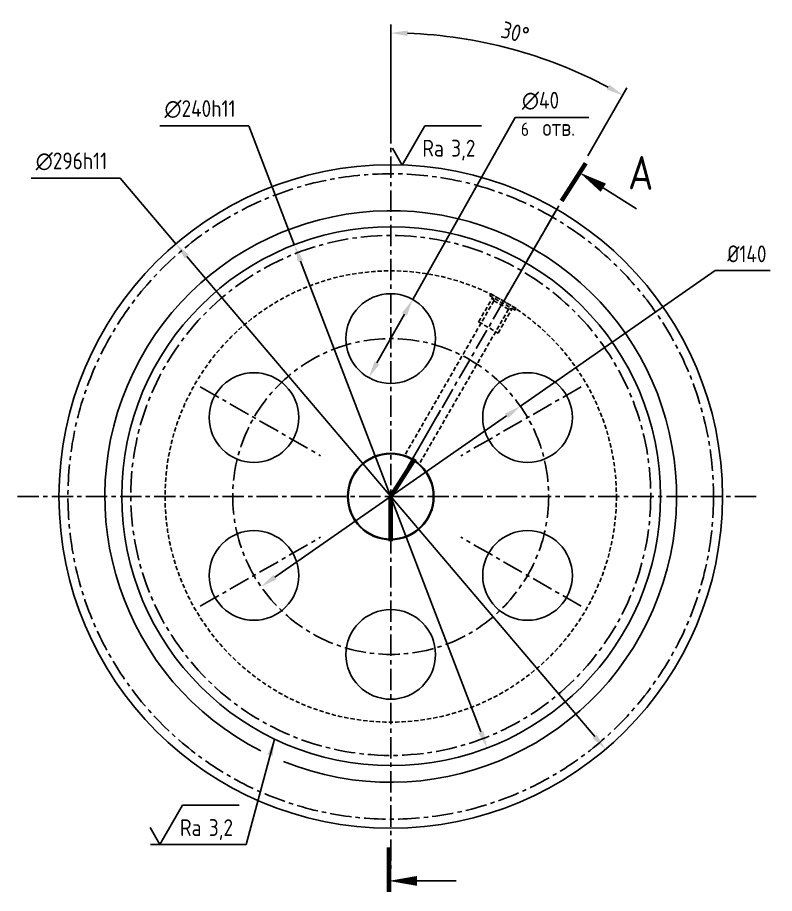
# Model space of a CAD drawing. Header units: millimetres. Extents: x 14571 to 15226, y 6886 to 7560.
# Drawn here: x 14888.6 to 15226.3, y 7121.3 to 7512.2 of the extents above; entities that cross this region are included whole.
import ezdxf

# ---------------------------------------------------------------- set-up
doc = ezdxf.new("R2010")
doc.units = ezdxf.units.MM
doc.header["$LTSCALE"] = 0.3
doc.linetypes.add('CENTER', pattern=[50.800000000000004, 31.75, -6.35, 6.35, -6.35])
doc.linetypes.add('HIDDEN', pattern=[9.524999999999999, 6.35, -3.175])
for name, color, linetype in [('Cen', 5, 'CENTER'), ('Cont', 6, 'Continuous'), ('Dim', 7, 'Continuous'), ('Hide', 2, 'HIDDEN'), ('Text', 3, 'Continuous'), ('Textb', 6, 'Continuous')]:
    doc.layers.add(name, color=color, linetype=linetype)
doc.styles.add('Style1', font='romans.shx', dxfattribs={"width": 0.8})
doc.dimstyles.new('Copy of LIN_2_5', dxfattribs={"dimscale": 2.5, "dimtxt": 3, "dimasz": 3, "dimexe": 1.5, "dimexo": 0, "dimgap": 1.5, "dimtad": 1, "dimtoh": 1, "dimdec": 0, "dimzin": 12, "dimdsep": 46, "dimtxsty": 'Style1', "dimcen": 0, "dimclrt": 3, "dimadec": 0, "dimazin": 0, "dimtfac": 1, "dimtdec": 0, "dimtmove": 0, "dimatfit": 2, "dimfxl": 1, "dimtolj": 1, "dimtzin": 12, "dimarcsym": 0})

# ---------------------------------------------------------------- blocks, each defined once
blk = doc.blocks.new('*D14')
at = {"layer": 'Dim', "color": 0, "lineweight": -2, "transparency": 16777216}
for p, q in [((15112.89993879505, 7338.69652458185), (15199.786757775633, 7399.200160552889)), ((15199.786757775633, 7399.200160552889), (15224.393900632775, 7399.200160552889)), ((15003.400481362083, 7262.446577935383), (15106.745163882455, 7334.410647101648))]:
    blk.add_line(p, q, dxfattribs=at)
at = {"layer": 'Dim', "color": 0, "transparency": 16777216}
for points in [[(15106.030850969088, 7335.436442920412), (15107.459476795822, 7333.384851282881), (15112.89993879505, 7338.69652458185)], [(15002.686168448716, 7263.472373754148), (15004.11479427545, 7261.4207821166165), (14997.245706449488, 7258.160700455181)]]:
    blk.add_solid(points, dxfattribs=at)
at = {"layer": 'Dim', "color": 3, "transparency": 16777216, "insert": (15213.965329204204, 7406.7001605528885), "char_height": 7.5, "attachment_point": 5, "style": 'Style1'}
blk.add_mtext('\\A1;%%c140', dxfattribs=at)
blk = doc.blocks.new('*D15')
at = {"layer": 'Dim', "color": 0, "lineweight": -2, "transparency": 16777216}
for p, q in [((14991.73833455901, 7463.781953598813), (14951.98833455901, 7463.781953598813)), ((15012.150613647362, 7410.48968504915), (14991.73833455901, 7463.781953598813)), ((15095.312393536251, 7193.371357021053), (15014.833251708296, 7403.485868015986))]:
    blk.add_line(p, q, dxfattribs=at)
at = {"layer": 'Dim', "color": 0, "transparency": 16777216}
for points in [[(15016.000554547154, 7403.9329743594735), (15013.665948869433, 7403.038761672497), (15012.150613647362, 7410.48968504915)], [(15096.479696375112, 7193.8184633645415), (15094.145090697391, 7192.9242506775645), (15097.995031597184, 7186.367539987888)]]:
    blk.add_solid(points, dxfattribs=at)
at = {"layer": 'Dim', "color": 3, "transparency": 16777216, "insert": (14969.988334559006, 7471.281953598813), "char_height": 7.5, "attachment_point": 5, "style": 'Style1'}
blk.add_mtext('\\A1;∅240h11', dxfattribs=at)
blk = doc.blocks.new('SHERISO_03')
at = {"layer": 'Text'}
blk.add_line((4.0414499999999975, 7), (14.122218216474892, 7), dxfattribs=at)
blk.add_lwpolyline([(-1.7320500000000152, 3), (0, 0), (4.0414499999999975, 7)], dxfattribs=at)
at = {"layer": 'Text', "style": 'Style1', "width": 0.8}
blk.add_text('Ra', height=3, dxfattribs=at).set_placement((3.584307142857142, 1.5))
blk.add_attdef('6,3', (8.727084285714255, 1.4999999999999147), '', height=3, dxfattribs=at)
blk = doc.blocks.new('*D16')
at = {"layer": 'Dim', "color": 0, "lineweight": -2, "transparency": 16777216}
for p, q in [((15064.885077722814, 7386.322329696113), (15110.586152355445, 7467.4920458143215)), ((15110.586152355445, 7467.4920458143215), (15129.479009498304, 7467.492045814323)), ((15048.940163184428, 7358.002553913743), (15061.205482060108, 7379.78699682326))]:
    blk.add_line(p, q, dxfattribs=at)
at = {"layer": 'Dim', "color": 0, "transparency": 16777216}
for points in [[(15060.116259914634, 7380.400262767043), (15062.294704205586, 7379.173730879475), (15064.885077722814, 7386.322329696113)], [(15047.850941038952, 7358.615819857528), (15050.029385329904, 7357.38928796996), (15045.260567521726, 7351.467221040889)]]:
    blk.add_solid(points, dxfattribs=at)
at = {"layer": 'Dim', "color": 3, "transparency": 16777216, "insert": (15121.907580926874, 7474.992045814321), "char_height": 7.5, "attachment_point": 5, "style": 'Style1'}
blk.add_mtext('\\A1;∅40', dxfattribs=at)
blk = doc.blocks.new('*D17')
at = {"layer": 'Dim', "color": 0, "lineweight": -2, "transparency": 16777216}
for p, q in [((14934.385083001258, 7440.431898530604), (14894.635083001258, 7440.431898530603)), ((14959.227797027588, 7411.201530671566), (14934.385083001258, 7440.431898530604)), ((15146.060836784774, 7191.37053819078), (14964.084808459753, 7405.486686846241))]:
    blk.add_line(p, q, dxfattribs=at)
at = {"layer": 'Dim', "color": 0, "transparency": 16777216}
for points in [[(14965.037282430638, 7406.296188751601), (14963.132334488864, 7404.67718494088), (14959.227797027588, 7411.201530671566)], [(15147.013310755661, 7192.18004009614), (15145.108362813886, 7190.56103628542), (15150.917848216937, 7185.655694365456)]]:
    blk.add_solid(points, dxfattribs=at)
at = {"layer": 'Dim', "color": 3, "transparency": 16777216, "insert": (14912.635083001256, 7447.9318985306), "char_height": 7.5, "attachment_point": 5, "style": 'Style1'}
blk.add_mtext('\\A1;∅296h11', dxfattribs=at)
blk = doc.blocks.new('*D18')
at = {"layer": 'Dim', "color": 0, "lineweight": -2, "transparency": 16777216}
for p, q in [((15055.07282262227, 7465.423717772144), (15055.07282262227, 7509.006421745567)), ((15142.945780719576, 7450.428964721355), (15160.465618614657, 7480.734323596838))]:
    blk.add_line(p, q, dxfattribs=at)
blk.add_arc((15055.07282262227, 7298.428612518506), 206.8278092270627, 62.045130142130795, 87.92222382822332, dxfattribs=at)
at = {"layer": 'Dim', "color": 0, "transparency": 16777216}
for points in [[(15062.548925988143, 7503.8706445402495), (15062.59425354847, 7506.370233588928), (15055.07282262227, 7505.256421745569)], [(15152.634617523086, 7482.216495340806), (15151.422831692034, 7480.02981404266), (15158.588768501997, 7477.487797198577)]]:
    blk.add_solid(points, dxfattribs=at)
at = {"layer": 'Dim', "color": 3, "transparency": 16777216, "insert": (15110.603918652036, 7505.437566870256), "char_height": 7.5, "attachment_point": 5, "rotation": 344.9836769851773, "style": 'Style1'}
blk.add_mtext('\\A1;30°', dxfattribs=at)

msp = doc.modelspace()

# ---------------------------------------------------------------- linework, layer by layer
at = {"layer": 'Cen'}
for p, q in [((15055.07282262227, 7465.423717772146), (15055.07282262227, 7132.36583296486)), ((15055.072822622276, 7298.428612518515), (15130.031581823194, 7428.090320123844)), ((14970.072477342972, 7347.400007907838), (15023.78542314305, 7316.620876330985)), ((15140.073167901568, 7347.400007907838), (15086.360222101492, 7316.620876330985)), ((14888.570056088674, 7298.4286125185145), (15218.07238659877, 7298.428612518515)), ((14970.072477342972, 7249.457217129192), (15023.78542314305, 7280.236348706045)), ((15140.073167901568, 7249.457217129192), (15086.360222101492, 7280.236348706045))]:
    msp.add_line(p, q, dxfattribs=at)
at = {"layer": 'Cen', "ltscale": 50}
msp.add_line((15077.32282262226, 7336.966742986902), (15064.572822622262, 7314.883095190398), dxfattribs=at)
at = {"layer": 'Cen'}
for centre, radius in [((15055.07282262227, 7298.428612518515), 144), ((15055.07282262227, 7298.894775368502), 116.00093666778083), ((15055.07282262227, 7298.428612518516), 70.46616284998743)]:
    msp.add_circle(centre, radius, dxfattribs=at)
at = {"layer": 'Cont'}
for centre, radius in [((15055.07282262227, 7298.4286125185145), 148), ((15055.28692535965, 7298.569569199142), 120.21418537651275), ((15055.07282262227, 7368.894775368502), 20), ((14994.04733548697, 7333.661693943508), 20), ((15116.098309757572, 7333.66169394351), 20), ((15055.07282262227, 7298.428612518515), 19.3), ((15055.07282262227, 7298.428612518515), 19), ((14994.047335486972, 7263.19553109352), 20), ((15116.098309757574, 7263.195531093522), 20), ((15055.072822622273, 7227.9624496685265), 20)]:
    msp.add_circle(centre, radius, dxfattribs=at)
msp.add_arc((15055.07282262227, 7298.4286125185145), 127.49999999999977, 247.98393277885205, 242.95738563284118, dxfattribs=at)
at = {"layer": 'Dim'}
for p, q in [((15129.479009498307, 7467.492045814318), (15143.473878062805, 7467.492045814318)), ((15130.031581823194, 7428.090320123844), (15105.486354572366, 7385.576739441729)), ((14990.559906376839, 7143.191562858453), (14947.96465123014, 7143.191562858453))]:
    msp.add_line(p, q, dxfattribs=at)
at = {"layer": 'Hide', "ltscale": 50}
for p, q in [((15099.78328638905, 7388.869407392545), (15099.28328638905, 7388.003381988761)), ((15111.04161663825, 7382.369407392545), (15110.541616638253, 7381.503381988759))]:
    msp.add_line(p, q, dxfattribs=at)
at = {"layer": 'Hide'}
for p, q in [((15110.541616638253, 7381.503381988759), (15099.28328638905, 7388.003381988761)), ((15099.78328638905, 7388.869407392545), (15111.041616638273, 7382.369407392586)), ((15101.145175786362, 7385.773719105643), (15061.266530477593, 7316.701879293789)), ((15094.293308077322, 7376.360486024194), (15100.582324494728, 7387.25338198876)), ((15100.77915038259, 7387.13974450942), (15101.145175786374, 7385.773719105636)), ((15107.679727240924, 7382.000994064319), (15101.145175786372, 7385.773719105637)), ((15107.679727240915, 7382.000994064324), (15067.840098349541, 7312.996732669737)), ((15102.95356211517, 7371.360486024192), (15109.24257853257, 7382.253381988762)), ((15107.679727240924, 7382.000994064319), (15109.045752644708, 7382.367019468103)), ((15094.293308077325, 7376.360486024192), (15102.953562115174, 7371.36048602419))]:
    msp.add_line(p, q, dxfattribs=at)
msp.add_circle((15055.07282262232, 7298.42861251859), 100.67925778270592, dxfattribs=at)
at = {"layer": 'Text', "const_width": 2}
for points in [[(15142.07799283894, 7447.139153096491), (15131.303104923294, 7430.289767635731)], [(15065.847710537917, 7315.277997979275), (15055.07282262227, 7298.4286125185145)], [(15055.07282262227, 7298.428612518514), (15055.07282262227, 7278.428612518514)], [(15054.270061015184, 7141.892240183222), (15054.270061015184, 7121.892240183222)]]:
    msp.add_lwpolyline(points, dxfattribs=at)
at = {"layer": 'Text'}
for points in [[(15139.388839239824, 7442.933950600704, 0, 4.4, 0), (15149.919705152799, 7436.199645653425, 4.4, 4.4, 0)], [(15054.270061015184, 7126.900719862697, 0, 4.4, 0), (15066.770061015184, 7126.900719862697, 4.4, 4.4, 0)]]:
    msp.add_lwpolyline(points, format="xyseb", dxfattribs=at)
for points in [[(15164.662917430964, 7426.771618727235), (15149.919705152799, 7436.199645653425)], [(15084.270061015184, 7126.900719862697), (15066.770061015184, 7126.900719862697)]]:
    msp.add_lwpolyline(points, dxfattribs=at)

# ---------------------------------------------------------------- block references
at = {"layer": 'Dim', "xscale": 2.5, "yscale": 2.5, "zscale": 2.5}
for p in [(15060.22646270755, 7446.338855550806), (14952.091983698034, 7143.191562858453)]:
    msp.add_blockref('SHERISO_03', p, dxfattribs=at).add_auto_attribs({'6,3': '3,2'})

# ---------------------------------------------------------------- texts
at = {"layer": 'Text', "style": 'Style1', "width": 0.8}
for s, height, p in [('6', 6, (15113.152945510292, 7459.31995106281)), ('отв.', 7.5, (15122.792413653271, 7459.31995106281))]:
    msp.add_text(s, height=height, dxfattribs=at).set_placement(p)
at = {"layer": 'Textb', "style": 'Style1', "width": 0.8}
msp.add_attdef('A', (15160.928495217451, 7435.5726342977405), 'А', height=15, rotation=358.1501231011592, dxfattribs=at)

# ---------------------------------------------------------------- dimensions: what is measured, and where the dimension line sits
at = {"layer": 'Dim'}
dim = msp.add_angular_dim_2l(base=(15125.885920793753, 7492.756294018136), line1=((15055.072822622276, 7298.428612518515), (15142.945780719576, 7450.428964721356)), line2=((15055.07282262227, 7465.423717772146), (15055.07282262227, 7132.36583296486)), dimstyle='Copy of LIN_2_5', dxfattribs=at)
dim.commit()
dim.dimension.update_dxf_attribs({"geometry": '*D18', "text_midpoint": (15110.603918652036, 7505.437566870256)})
dim = msp.add_diameter_dim_2p(p1=(15045.260567521726, 7351.467221040889), p2=(15064.885077722814, 7386.322329696113), dimstyle='Copy of LIN_2_5', dxfattribs=at)
dim.commit()
dim.dimension.update_dxf_attribs({"geometry": '*D16', "text_midpoint": (15121.907580926874, 7467.492045814321), "dimtype": 163})
for p1, p2, text, picture, middle in [((15097.995031597184, 7186.367539987888), (15012.150613647362, 7410.48968504915), '<>h11', '*D15', (14969.988334559006, 7463.781953598813)), ((15150.917848216937, 7185.655694365456), (14959.227797027588, 7411.201530671566), '<>h11', '*D17', (14912.635083001256, 7440.4318985306)), ((14997.245706449488, 7258.160700455181), (15112.89993879505, 7338.69652458185), '%%c140', '*D14', (15213.965329204204, 7399.2001605528885))]:
    dim = msp.add_diameter_dim_2p(p1=p1, p2=p2, text=text, dimstyle='Copy of LIN_2_5', dxfattribs=at)
    dim.commit()
    dim.dimension.update_dxf_attribs({"geometry": picture, "text_midpoint": middle, "dimtype": 163})

# ---------------------------------------------------------------- leaders
msp.add_leader([(15003.209976855642, 7190.214726029826), (14990.559906376839, 7143.191562858453)], dimstyle='Copy of LIN_2_5', dxfattribs=at)

doc.saveas('drawing.dxf')
